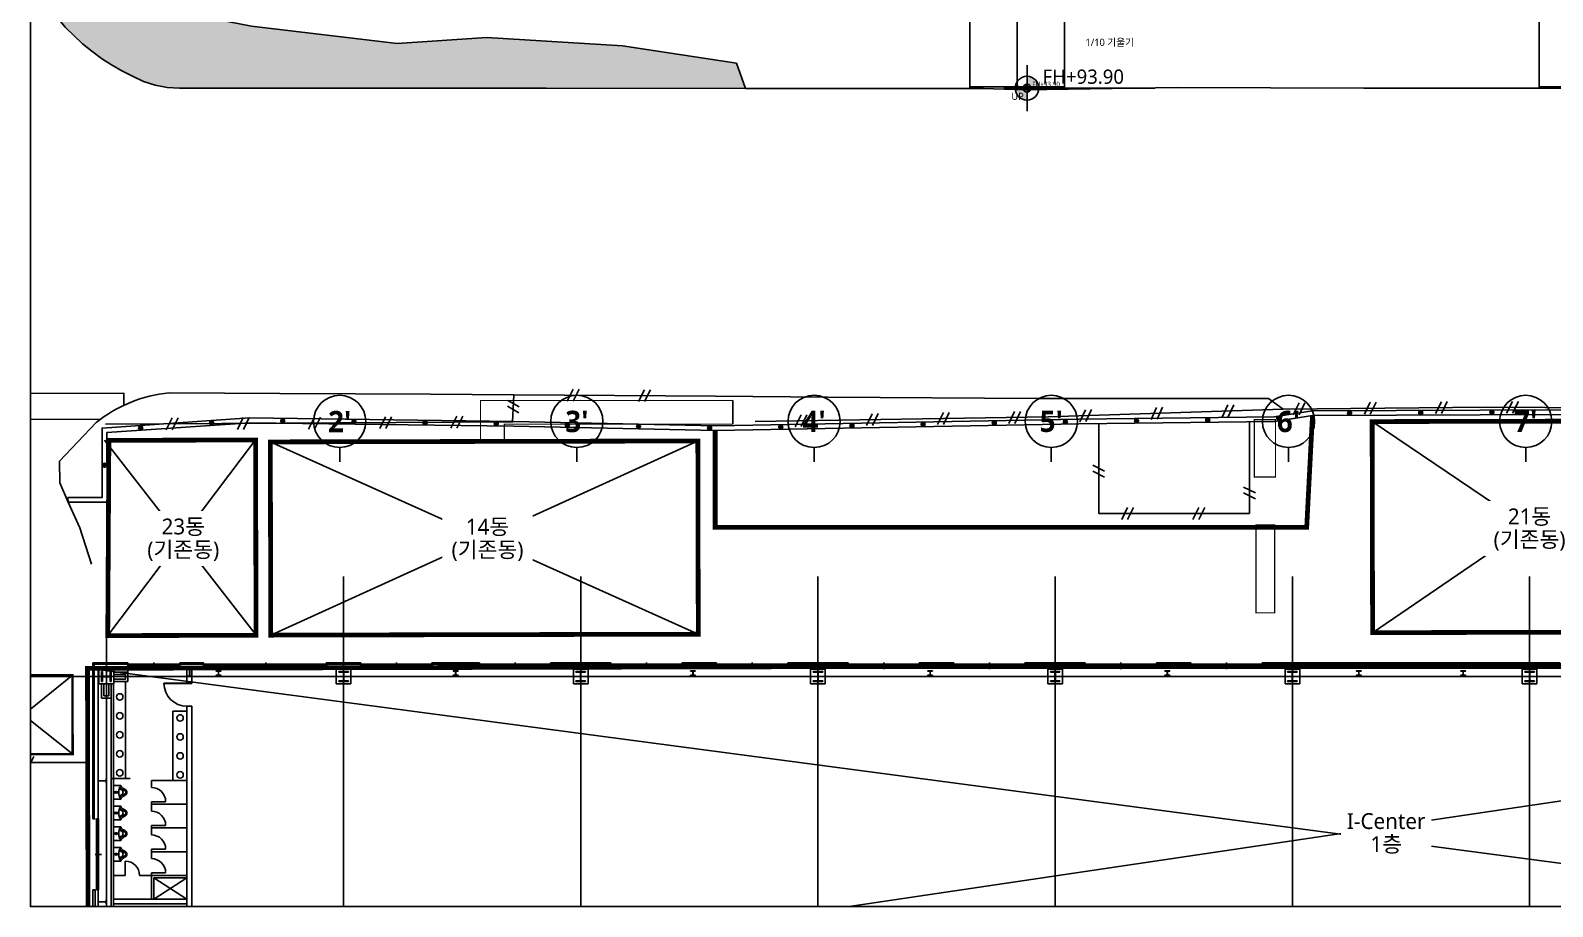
# Model space of a CAD drawing. Header units: millimetres. Extents: x 9 to 147, y 4 to 115.
# Drawn here: x 9.3 to 73.5, y 4.2 to 41.1 of the extents above; entities that cross this region are included whole.
import ezdxf
from ezdxf.enums import TextEntityAlignment as Align
from ezdxf.xclip import XClip

# ---------------------------------------------------------------- set-up
doc = ezdxf.new("R2010")
doc.units = ezdxf.units.MM
doc.header["$LTSCALE"] = 200
doc.linetypes.add('XR-PLAN$0$AUDIT_I_190801151318-2', pattern=[0])
doc.linetypes.add('XR-PLAN$0$CENTER', pattern=[50.8, 31.75, -6.35, 6.35, -6.35])
doc.layers.get('DEFPOINTS').update_dxf_attribs({"color": 137})
for name, color, linetype, plot in [('@도면수정사항', 7, 'Continuous', False), ('SYM-LEVEL', 252, 'Continuous', False), ('XR-PLAN$0$Defpoint', 125, 'XR-PLAN$0$AUDIT_I_190801151318-2', False), ('XR-PLAN$0$TXT-1', 137, 'Continuous', False)]:
    doc.layers.add(name, color=color, linetype=linetype, plot=plot)
for name, color, linetype in [('TEXT', 252, 'Continuous'), ('XR-PLAN$0$6land', 252, 'XR-PLAN$0$AUDIT_I_190801151318-2'), ('XR-PLAN$0$HAT', 252, 'Continuous'), ('XR-PLAN$0$단면선', 252, 'Continuous'), ('XR-PLAN$0$보조선', 252, 'Continuous'), ('XR-PLAN$0$입면선', 252, 'Continuous'), ('XR-PLAN$0$중심선', 252, 'XR-PLAN$0$CENTER'), ('XR-PLAN$0$치수', 252, 'Continuous'), ('XR-현황측량도$0$경계석(33)', 252, 'Continuous'), ('XR-현황측량도$0$옹벽(4)', 252, 'Continuous'), ('XR-현황측량도$0$조경석해치(8)', 252, 'Continuous'), ('XR-현황측량도$0$조립식건물(40)', 252, 'Continuous'), ('XR-현황측량도$0$현황선', 252, 'Continuous'), ('XR-현황측량도$0$휀스(70)', 252, 'Continuous')]:
    doc.layers.add(name, color=color, linetype=linetype)
doc.styles.add('XR-PLAN$0$스타일1', font='MALGUN_0.TTF')
doc.styles.add('XR-PLAN$0$스타일2', font='malgunbd_0.ttf')
doc.styles.add('스타일1', font='MALGUN_0.TTF')

# ---------------------------------------------------------------- blocks, each defined once
blk = doc.blocks.new('LEVEL1')
at = {"layer": 'SYM-LEVEL'}
h = blk.add_hatch(color=256, dxfattribs=at)
edge = h.paths.add_edge_path()
edge.add_ellipse((4.87, 0), major_axis=(1.77, 1.77), ratio=1, start_angle=405, end_angle=495)
edge.add_line((2.37, 0), (4.87, 0))
edge.add_line((4.87, 0), (4.87, 2.5))
edge = h.paths.add_edge_path()
edge.add_ellipse((4.87, 0), major_axis=(1.77, 1.77), ratio=1, start_angle=225, end_angle=315)
edge.add_line((7.37, 0), (4.87, 0))
edge.add_line((4.87, 0), (4.87, -2.5))
for p, q in [((4.87, 4.87), (4.87, -4.87)), ((0, 0), (9.74, 0)), ((9.07, 0), (31.8, 0))]:
    blk.add_line(p, q, dxfattribs=at)
blk.add_ellipse((4.87, 0), major_axis=(1.77, 1.77), ratio=1, start_param=5.497787, end_param=11.780972, dxfattribs=at)
at = {"layer": 'SYM-LEVEL', "style": '스타일1'}
for tag, p in [('1층-바닥마감', (8.16, 1.11)), ('EL-+100', (8.16, -3.93))]:
    blk.add_attdef(tag, p, '', height=3, dxfattribs=at)
blk = doc.blocks.new('XR-PLAN$0$화장실')
at = {"layer": 'XR-PLAN$0$입면선', "ltscale": 200}
for p, q in [((-1500, 0), (0, 0)), ((-1500, 0), (-1500, -292)), ((0, 0), (0, -1000)), ((-1500, -892), (-1500, -1000)), ((-900, -892), (-1500, -892)), ((-1500, -1000), (0, -1000))]:
    blk.add_line(p, q, dxfattribs=at)
blk.add_arc((-1500, -892), 600, 0, 90, dxfattribs=at)
blk = doc.blocks.new('XR-PLAN$0$남소변기')
at = {"layer": 'XR-PLAN$0$입면선', "ltscale": 200}
for p, q in [((0, 285), (0, 142)), ((150, 285), (0, 285)), ((0, 142), (0, 0)), ((15, 30), (0, 30)), ((0, 15), (78, 15)), ((0, 0), (0, -142)), ((15, -30), (15, 30)), ((147, 15), (210, 15)), ((315, 285), (150, 285)), ((210, 30), (218, 30)), ((210, -30), (210, 30)), ((218, 30), (218, -30)), ((270, 225), (292, 225)), ((292, 225), (315, 225)), ((315, 255), (315, 285)), ((315, 225), (315, 255)), ((0, -15), (78, -15)), ((0, -30), (15, -30)), ((0, -142), (0, -285)), ((0, -285), (150, -285)), ((147, -15), (210, -15)), ((150, -285), (315, -285)), ((218, -30), (210, -30)), ((292, -225), (270, -225)), ((315, -225), (292, -225)), ((315, -255), (315, -225)), ((315, -285), (315, -255))]:
    blk.add_line(p, q, dxfattribs=at)
blk.add_circle((112, 0), 37.5, dxfattribs=at)
for centre, radius, start, end in [((2091, -128), 1870, 173.53631, 176.07483), ((2091, 128), 1870, 183.92517, 186.46369), ((741, 58), 509, 162.68677, 177.29727), ((278, 0), 128, 251.9686, 108.0314), ((281, 199), 27.7, 112.5, 157.5), ((595, 481), 435, 218.5584, 225), ((372, 258), 120, 225, 237.28538), ((1449, 1934), 2111, 237.28538, 239.03624), ((745, 435), 456, 199.26161, 204.34121), ((1050, 695), 847, 211.86106, 215.51908), ((632, 503), 405, 227.81561, 238.4446), ((500, 353), 268, 239.03624, 243.95283), ((603, 563), 502, 243.95283, 248.62608), ((739, 721), 648, 240.46772, 246.40218), ((301, -207), 326, 62.82337, 68.62608), ((323, -165), 278, 59.03624, 62.82337), ((193, -381), 530, 56.29478, 59.03624), ((161, -375), 595, 51.3557, 57.56894), ((439, -12), 86.9, 45, 56.29478), ((365, -87), 192, 37.41309, 45), ((496, 13), 27.7, 14.03624, 37.41309), ((436, -2), 88.7, 1.04163, 14.03624), ((436, 2), 88.7, 345.96376, 358.95837), ((364, -41), 214, 21.62004, 37.86972), ((374, -20), 197, 5.75321, 16.86666), ((741, -58), 509, 182.70273, 197.31323), ((595, -481), 435, 135, 141.4416), ((281, -199), 27.7, 202.5, 247.5), ((372, -258), 120, 122.71462, 135), ((1449, -1934), 2111, 120.96376, 122.71462), ((745, -435), 456, 155.65879, 160.73839), ((1050, -695), 847, 144.48092, 148.13894), ((632, -503), 405, 121.5554, 132.18439), ((500, -353), 268, 116.04717, 120.96376), ((603, -563), 502, 111.37392, 116.04717), ((301, 207), 326, 291.37392, 297.17663), ((739, -721), 648, 113.59782, 119.53228), ((323, 165), 278, 297.17663, 300.96376), ((193, 381), 530, 300.96376, 303.70522), ((161, 375), 595, 302.43106, 308.6443), ((439, 12), 86.9, 303.70522, 315), ((365, 87), 192, 315, 322.58691), ((496, -13), 27.7, 322.58691, 345.96376), ((364, 41), 214, 322.13028, 338.37996), ((374, 20), 197, 343.13334, 354.24679)]:
    blk.add_arc(centre, radius, start, end, dxfattribs=at)
blk = doc.blocks.new('XR-PLAN$0$I-Center 1층 평면도')
at = {"layer": 'XR-PLAN$0$단면선', "ltscale": 100}
for p, q in [((-100204, -214), (-100204, 214)), ((-100204, 214), (-100169, 214)), ((-100169, 32), (-100169, 214)), ((-100147, 10), (-99854, 10)), ((-99832, 32), (-99832, 214)), ((-99832, 214), (-99797, 214)), ((-99797, -214), (-99797, 214)), ((-96575, 350), (-96575, 339)), ((-96575, 350), (-96400, 350)), ((-96575, 339), (-96505, 339)), ((-96575, 11), (-96575, 0)), ((-96575, 11), (-96505, 11)), ((-96491, 325), (-96491, 25)), ((-96484, 325), (-96484, 25)), ((-96470, 339), (-96400, 339)), ((-96470, 11), (-96400, 11)), ((-96400, 350), (-96400, 339)), ((-96400, 11), (-96400, 0)), ((-90202, 207), (-90202, 179)), ((-90202, 207), (-89798, 207)), ((-90202, 179), (-90031, 179)), ((-90009, 157), (-90009, -157)), ((-89991, 157), (-89991, -157)), ((-89969, 179), (-89798, 179)), ((-89798, 207), (-89798, 179)), ((-80202, 207), (-80202, 179)), ((-80202, 207), (-79797, 207)), ((-80202, 179), (-80031, 179)), ((-80009, 157), (-80009, -157)), ((-79991, 157), (-79991, -157)), ((-79969, 179), (-79797, 179)), ((-79797, 207), (-79797, 179)), ((-70202, 207), (-70202, 179)), ((-70202, 207), (-69797, 207)), ((-70202, 179), (-70031, 179)), ((-70009, 157), (-70009, -157)), ((-69991, 157), (-69991, -157)), ((-69969, 179), (-69797, 179)), ((-69797, 207), (-69797, 179)), ((-60202, 207), (-60202, 179)), ((-60202, 207), (-59797, 207)), ((-60202, 179), (-60031, 179)), ((-60009, 157), (-60009, -157)), ((-59991, 157), (-59991, -157)), ((-59969, 179), (-59797, 179)), ((-59797, 207), (-59797, 179)), ((-50202, 207), (-50202, 179)), ((-50202, 207), (-49797, 207)), ((-50202, 179), (-50031, 179)), ((-50009, 157), (-50009, -157)), ((-49991, 157), (-49991, -157)), ((-49969, 179), (-49797, 179)), ((-49797, 207), (-49797, 179)), ((-40202, 207), (-40202, 179)), ((-40202, 207), (-39797, 207)), ((-40202, 179), (-40031, 179)), ((-40009, 157), (-40009, -157)), ((-39991, 157), (-39991, -157)), ((-39969, 179), (-39797, 179)), ((-39797, 207), (-39797, 179)), ((-100204, -214), (-100169, -214)), ((-100169, -214), (-100169, -32)), ((-100147, -10), (-99854, -10)), ((-99832, -214), (-99832, -32)), ((-99832, -214), (-99797, -214)), ((-96575, 0), (-96400, 0)), ((-90202, -179), (-90202, -207)), ((-90202, -179), (-90031, -179)), ((-90202, -207), (-89798, -207)), ((-89969, -179), (-89798, -179)), ((-89798, -179), (-89798, -207)), ((-80202, -179), (-80202, -207)), ((-80202, -179), (-80031, -179)), ((-80202, -207), (-79797, -207)), ((-79969, -179), (-79797, -179)), ((-79797, -179), (-79797, -207)), ((-70202, -179), (-70202, -207)), ((-70202, -179), (-70031, -179)), ((-70202, -207), (-69797, -207)), ((-69969, -179), (-69797, -179)), ((-69797, -179), (-69797, -207)), ((-60202, -179), (-60202, -207)), ((-60202, -179), (-60031, -179)), ((-60202, -207), (-59797, -207)), ((-59969, -179), (-59797, -179)), ((-59797, -179), (-59797, -207)), ((-50202, -179), (-50202, -207)), ((-50202, -179), (-50031, -179)), ((-50202, -207), (-49797, -207)), ((-49969, -179), (-49797, -179)), ((-49797, -179), (-49797, -207)), ((-40202, -179), (-40202, -207)), ((-40202, -179), (-40031, -179)), ((-40202, -207), (-39797, -207)), ((-39969, -179), (-39797, -179)), ((-39797, -179), (-39797, -207)), ((-100350, -4312), (-100339, -4312)), ((-100350, -4487), (-100350, -4312)), ((-100350, -4487), (-100339, -4487)), ((-100339, -4382), (-100339, -4312)), ((-100339, -4487), (-100339, -4417)), ((-100325, -4396), (-100025, -4396)), ((-100325, -4403), (-100025, -4403)), ((-100011, -4382), (-100011, -4312)), ((-100011, -4312), (-100000, -4312)), ((-100011, -4487), (-100011, -4417)), ((-100011, -4487), (-100000, -4487)), ((-100000, -4487), (-100000, -4312)), ((-100350, -9412), (-100339, -9412)), ((-100350, -9587), (-100350, -9412)), ((-100350, -9587), (-100339, -9587)), ((-100339, -9482), (-100339, -9412)), ((-100339, -9587), (-100339, -9517)), ((-100325, -9496), (-100025, -9496)), ((-100325, -9503), (-100025, -9503)), ((-100011, -9482), (-100011, -9412)), ((-100011, -9412), (-100000, -9412)), ((-100011, -9587), (-100011, -9517)), ((-100011, -9587), (-100000, -9587)), ((-100000, -9587), (-100000, -9412))]:
    blk.add_line(p, q, dxfattribs=at)
for points in [[(-95289, 226), (-95372, 226), (-95372, 238), (-95172, 238), (-95172, 226), (-95255, 226, 0.414214), (-95268, 213), (-95268, 63, 0.414214), (-95255, 50), (-95172, 50), (-95172, 38), (-95372, 38), (-95372, 50), (-95289, 50, 0.414214), (-95276, 63), (-95276, 213, 0.414214)], [(-85289, 226), (-85372, 226), (-85372, 238), (-85172, 238), (-85172, 226), (-85255, 226, 0.414214), (-85268, 213), (-85268, 63, 0.414214), (-85255, 50), (-85172, 50), (-85172, 38), (-85372, 38), (-85372, 50), (-85289, 50, 0.414214), (-85276, 63), (-85276, 213, 0.414214)], [(-75289, 226), (-75372, 226), (-75372, 238), (-75172, 238), (-75172, 226), (-75255, 226, 0.414214), (-75268, 213), (-75268, 63, 0.414214), (-75255, 50), (-75172, 50), (-75172, 38), (-75372, 38), (-75372, 50), (-75289, 50, 0.414214), (-75276, 63), (-75276, 213, 0.414214)], [(-65289, 226), (-65372, 226), (-65372, 238), (-65172, 238), (-65172, 226), (-65255, 226, 0.414214), (-65268, 213), (-65268, 63, 0.414214), (-65255, 50), (-65172, 50), (-65172, 38), (-65372, 38), (-65372, 50), (-65289, 50, 0.414214), (-65276, 63), (-65276, 213, 0.414214)], [(-55289, 226), (-55372, 226), (-55372, 238), (-55172, 238), (-55172, 226), (-55255, 226, 0.414214), (-55268, 213), (-55268, 63, 0.414214), (-55255, 50), (-55172, 50), (-55172, 38), (-55372, 38), (-55372, 50), (-55289, 50, 0.414214), (-55276, 63), (-55276, 213, 0.414214)], [(-47217, 226), (-47300, 226), (-47300, 238), (-47100, 238), (-47100, 226), (-47183, 226, 0.414214), (-47196, 213), (-47196, 63, 0.414214), (-47183, 50), (-47100, 50), (-47100, 38), (-47300, 38), (-47300, 50), (-47217, 50, 0.414214), (-47204, 63), (-47204, 213, 0.414214)], [(-42817, 226), (-42900, 226), (-42900, 238), (-42700, 238), (-42700, 226), (-42783, 226, 0.414214), (-42796, 213), (-42796, 63, 0.414214), (-42783, 50), (-42700, 50), (-42700, 38), (-42900, 38), (-42900, 50), (-42817, 50, 0.414214), (-42804, 63), (-42804, 213, 0.414214)]]:
    blk.add_lwpolyline(points, format="xyb", close=True, dxfattribs=at)
for centre, radius, start, end in [((-100147, 32), 22, 180, 270), ((-99854, 32), 22, 270, 0), ((-96505, 325), 14, 0, 90), ((-96505, 25), 14, 270, 0), ((-96470, 325), 14, 90, 180), ((-96470, 25), 14, 180, 270), ((-90031, 157), 22, 0, 90), ((-89969, 157), 22, 90, 180), ((-80031, 157), 22, 0, 90), ((-79969, 157), 22, 90, 180), ((-70031, 157), 22, 0, 90), ((-69969, 157), 22, 90, 180), ((-60031, 157), 22, 0, 90), ((-59969, 157), 22, 90, 180), ((-50031, 157), 22, 0, 90), ((-49969, 157), 22, 90, 180), ((-40031, 157), 22, 0, 90), ((-39969, 157), 22, 90, 180), ((-100147, -32), 22, 90, 180), ((-99854, -32), 22, 0, 90), ((-90031, -157), 22, 270, 0), ((-89969, -157), 22, 180, 270), ((-80031, -157), 22, 270, 0), ((-79969, -157), 22, 180, 270), ((-70031, -157), 22, 270, 0), ((-69969, -157), 22, 180, 270), ((-60031, -157), 22, 270, 0), ((-59969, -157), 22, 180, 270), ((-50031, -157), 22, 270, 0), ((-49969, -157), 22, 180, 270), ((-40031, -157), 22, 270, 0), ((-39969, -157), 22, 180, 270), ((-100325, -4382), 14, 180, 270), ((-100325, -4417), 14, 90, 180), ((-100025, -4382), 14, 270, 0), ((-100025, -4417), 14, 0, 90), ((-100325, -9482), 14, 180, 270), ((-100325, -9517), 14, 90, 180), ((-100025, -9482), 14, 270, 0), ((-100025, -9517), 14, 0, 90)]:
    blk.add_arc(centre, radius, start, end, dxfattribs=at)
at = {"layer": 'XR-PLAN$0$보조선', "ltscale": 200}
for p, q in [((-98000, -8487), (-96600, -9387)), ((-98000, -9387), (-96600, -8487))]:
    blk.add_line(p, q, dxfattribs=at)
at = {"layer": 'XR-PLAN$0$입면선', "ltscale": 200}
for p, q in [((-100570, 570), (-100570, -6000)), ((-100310, -310), (-100310, 310)), ((-100310, 310), (-99690, 310)), ((-99690, 310), (-100310, 310)), ((-99690, -310), (-99690, 310)), ((-99090, 186), (-99690, 186)), ((-99190, 86), (-99690, 86)), ((-99190, -114), (-99190, 86)), ((-99090, 186), (-99090, 570)), ((-99090, 520), (-99090, 440)), ((-96900, 520), (-99090, 520)), ((-96900, 440), (-99090, 440)), ((-99090, -214), (-99090, 186)), ((-99060, 520), (-99060, 440)), ((-96930, 480), (-99060, 480)), ((-97945, 460), (-99060, 460)), ((-96930, 500), (-98045, 500)), ((-98045, 480), (-98045, 500)), ((-97945, 460), (-97945, 480)), ((-96930, 520), (-96930, 440)), ((-96900, 520), (-96900, 440)), ((-95900, 520), (-95900, 440)), ((-95900, 520), (-90728, 520)), ((-95900, 440), (-90728, 440)), ((-95870, 520), (-95870, 440)), ((-95870, 500), (-93228, 500)), ((-95870, 480), (-90758, 480)), ((-93328, 460), (-93328, 480)), ((-93328, 460), (-90758, 460)), ((-93228, 480), (-93228, 500)), ((-90758, 520), (-90758, 440)), ((-90728, 520), (-90728, 440)), ((-90310, 310), (-89690, 310)), ((-90310, 310), (-90310, -310)), ((-89690, 310), (-89690, -310)), ((-89272, 520), (-89272, 440)), ((-89272, 520), (-86272, 520)), ((-89272, 440), (-86272, 440)), ((-89242, 520), (-89242, 440)), ((-89242, 500), (-87722, 500)), ((-89242, 480), (-86302, 480)), ((-87822, 460), (-87822, 480)), ((-87822, 460), (-86302, 460)), ((-87722, 480), (-87722, 500)), ((-86302, 520), (-86302, 440)), ((-86272, 520), (-86272, 440)), ((-84272, 520), (-84272, 440)), ((-81272, 520), (-84272, 520)), ((-81272, 440), (-84272, 440)), ((-84242, 520), (-84242, 440)), ((-81302, 480), (-84242, 480)), ((-82722, 460), (-84242, 460)), ((-81302, 500), (-82822, 500)), ((-82822, 480), (-82822, 500)), ((-82722, 460), (-82722, 480)), ((-81302, 520), (-81302, 440)), ((-81272, 520), (-81272, 440)), ((-80310, 310), (-79690, 310)), ((-80310, 310), (-80310, -310)), ((-79690, 310), (-79690, -310)), ((-78728, 520), (-78728, 440)), ((-78728, 520), (-75728, 520)), ((-78728, 440), (-75728, 440)), ((-78698, 520), (-78698, 440)), ((-78698, 500), (-77178, 500)), ((-78698, 480), (-75758, 480)), ((-77278, 460), (-77278, 480)), ((-77278, 460), (-75758, 460)), ((-77178, 480), (-77178, 500)), ((-75758, 520), (-75758, 440)), ((-75728, 520), (-75728, 440)), ((-74272, 520), (-74272, 440)), ((-71272, 520), (-74272, 520)), ((-71272, 440), (-74272, 440)), ((-74242, 520), (-74242, 440)), ((-71302, 480), (-74242, 480)), ((-72722, 460), (-74242, 460)), ((-71302, 500), (-72822, 500)), ((-72822, 480), (-72822, 500)), ((-72722, 460), (-72722, 480)), ((-71302, 520), (-71302, 440)), ((-71272, 520), (-71272, 440)), ((-70310, 310), (-69690, 310)), ((-70310, 310), (-70310, -310)), ((-69690, 310), (-69690, -310)), ((-68728, 520), (-68728, 440)), ((-68728, 520), (-65728, 520)), ((-68728, 440), (-65728, 440)), ((-68698, 520), (-68698, 440)), ((-68698, 500), (-67178, 500)), ((-68698, 480), (-65758, 480)), ((-67278, 460), (-67278, 480)), ((-67278, 460), (-65758, 460)), ((-67178, 480), (-67178, 500)), ((-65758, 520), (-65758, 440)), ((-65728, 520), (-65728, 440)), ((-64275, 520), (-64275, 440)), ((-61275, 520), (-64275, 520)), ((-61275, 440), (-64275, 440)), ((-64245, 520), (-64245, 440)), ((-61305, 480), (-64245, 480)), ((-62725, 460), (-64245, 460)), ((-61305, 500), (-62825, 500)), ((-62825, 480), (-62825, 500)), ((-62725, 460), (-62725, 480)), ((-61305, 520), (-61305, 440)), ((-61275, 520), (-61275, 440)), ((-59690, 319), (-60310, 319)), ((-60310, 310), (-59690, 310)), ((-60310, 310), (-60310, -310)), ((-59690, 310), (-59690, -310)), ((-58731, 520), (-58731, 440)), ((-55731, 520), (-58731, 520)), ((-55731, 440), (-58731, 440)), ((-58701, 520), (-58701, 440)), ((-55761, 480), (-58701, 480)), ((-57181, 460), (-58701, 460)), ((-55761, 500), (-57281, 500)), ((-57281, 480), (-57281, 500)), ((-57181, 460), (-57181, 480)), ((-55761, 520), (-55761, 440)), ((-55731, 520), (-55731, 440)), ((-54275, 520), (-54275, 440)), ((-54275, 520), (-51275, 520)), ((-54275, 440), (-51275, 440)), ((-54245, 520), (-54245, 440)), ((-54245, 500), (-52725, 500)), ((-54245, 480), (-51305, 480)), ((-52825, 460), (-52825, 480)), ((-52825, 460), (-51305, 460)), ((-52725, 480), (-52725, 500)), ((-51305, 520), (-51305, 440)), ((-51275, 520), (-51275, 440)), ((-50310, 310), (-49690, 310)), ((-50310, 310), (-50310, -310)), ((-49690, 310), (-50310, 310)), ((-49690, 310), (-49690, -310)), ((-40310, 310), (-39690, 310)), ((-40310, 310), (-40310, -310)), ((-39690, 310), (-39690, -310)), ((-100310, -310), (-99690, -310)), ((-100200, -910), (-100200, -310)), ((-100100, -810), (-100100, -310)), ((-99900, -310), (-99900, -810)), ((-99800, -310), (-99800, -14690)), ((-99700, -310), (-99700, -14690)), ((-99690, -114), (-99190, -114)), ((-99690, -214), (-99090, -214)), ((-99190, -214), (-99190, -4300)), ((-96491, -281), (-97575, -281)), ((-96400, -301), (-97575, -301)), ((-96491, -281), (-96400, -281)), ((-90310, -310), (-89690, -310)), ((-80310, -310), (-79690, -310)), ((-70310, -310), (-69690, -310)), ((-60310, -310), (-59690, -310)), ((-50310, -310), (-49690, -310)), ((-40310, -310), (-39690, -310)), ((-99800, -910), (-100200, -910)), ((-99900, -810), (-100100, -810)), ((-96600, -1256), (-96600, -8564)), ((-96600, -1256), (-96400, -1256)), ((-96400, -1256), (-96400, -15310)), ((-97200, -1456), (-97200, -4387)), ((-96600, -1456), (-97200, -1456)), ((-99800, -4300), (-98999, -4300)), ((-100470, -6000), (-100570, -6000)), ((-100410, -6000), (-100330, -6000)), ((-100410, -6000), (-100410, -9000)), ((-100410, -6030), (-100330, -6030)), ((-100390, -6030), (-100390, -7550)), ((-100370, -6030), (-100370, -8970)), ((-100330, -6000), (-100330, -9000)), ((-100370, -7550), (-100390, -7550)), ((-100350, -7450), (-100370, -7450)), ((-100350, -7450), (-100350, -8970)), ((-99700, -7787), (-99700, -8387)), ((-99200, -7787), (-99200, -8387)), ((-96600, -8200), (-96600, -15110)), ((-100410, -8970), (-100330, -8970)), ((-99200, -8387), (-99700, -8387)), ((-98100, -8387), (-98600, -8387)), ((-98100, -8387), (-96600, -8387)), ((-98100, -8387), (-98100, -9387)), ((-98000, -8487), (-96600, -8487)), ((-98000, -8487), (-98000, -9387)), ((-100570, -9000), (-100570, -11000)), ((-100470, -9000), (-100570, -9000)), ((-100470, -9000), (-100470, -11000)), ((-100410, -9000), (-100330, -9000)), ((-99700, -9387), (-96600, -9387)), ((-99700, -9587), (-96600, -9587))]:
    blk.add_line(p, q, dxfattribs=at)
at = {"layer": 'XR-PLAN$0$입면선'}
for p, q in [((-100350, 350), (350, 350)), ((-100350, 350), (-100350, -60470)), ((-96600, -301), (-96600, 350)), ((-96400, -301), (-96400, 339))]:
    blk.add_line(p, q, dxfattribs=at)
at = {"layer": 'XR-PLAN$0$입면선', "ltscale": 200}
for points in [[(-99090, 520), (-99090, 570), (-100570, 570)], [(-99140, 520), (-100520, 520), (-100520, -6000)]]:
    blk.add_lwpolyline(points, dxfattribs=at)
for points in [[(-99165, 495), (-99165, 520), (-99090, 520), (-99090, 370), (-99165, 370), (-99165, 395), (-99162, 395), (-99162, 373), (-99093, 373), (-99093, 517), (-99162, 517), (-99162, 495)], [(-95900, 520), (-96900, 520), (-96900, 570), (-95900, 570)], [(-96825, 495), (-96825, 520), (-96900, 520), (-96900, 370), (-96825, 370), (-96825, 395), (-96828, 395), (-96828, 373), (-96897, 373), (-96897, 517), (-96828, 517), (-96828, 495)], [(-95975, 495), (-95975, 520), (-95900, 520), (-95900, 370), (-95975, 370), (-95975, 395), (-95972, 395), (-95972, 373), (-95903, 373), (-95903, 517), (-95972, 517), (-95972, 495)], [(-89272, 570), (-89272, 520), (-90728, 520), (-90728, 570)], [(-90653, 495), (-90653, 520), (-90728, 520), (-90728, 370), (-90653, 370), (-90653, 395), (-90656, 395), (-90656, 373), (-90725, 373), (-90725, 517), (-90656, 517), (-90656, 495)], [(-89347, 495), (-89347, 520), (-89272, 520), (-89272, 370), (-89347, 370), (-89347, 395), (-89344, 395), (-89344, 373), (-89275, 373), (-89275, 517), (-89344, 517), (-89344, 495)], [(-84272, 570), (-84272, 520), (-86272, 520), (-86272, 570)], [(-86197, 495), (-86197, 520), (-86272, 520), (-86272, 370), (-86197, 370), (-86197, 395), (-86200, 395), (-86200, 373), (-86269, 373), (-86269, 517), (-86200, 517), (-86200, 495)], [(-84347, 495), (-84347, 520), (-84272, 520), (-84272, 370), (-84347, 370), (-84347, 395), (-84344, 395), (-84344, 373), (-84275, 373), (-84275, 517), (-84344, 517), (-84344, 495)], [(-81272, 570), (-81272, 520), (-78728, 520), (-78728, 570)], [(-81197, 495), (-81197, 520), (-81272, 520), (-81272, 370), (-81197, 370), (-81197, 395), (-81200, 395), (-81200, 373), (-81269, 373), (-81269, 517), (-81200, 517), (-81200, 495)], [(-78803, 495), (-78803, 520), (-78728, 520), (-78728, 370), (-78803, 370), (-78803, 395), (-78800, 395), (-78800, 373), (-78731, 373), (-78731, 517), (-78800, 517), (-78800, 495)], [(-74272, 570), (-74272, 520), (-75728, 520), (-75728, 570)], [(-75651, 495), (-75651, 520), (-75726, 520), (-75726, 370), (-75651, 370), (-75651, 395), (-75654, 395), (-75654, 373), (-75723, 373), (-75723, 517), (-75654, 517), (-75654, 495)], [(-74349, 495), (-74349, 520), (-74274, 520), (-74274, 370), (-74349, 370), (-74349, 395), (-74346, 395), (-74346, 373), (-74277, 373), (-74277, 517), (-74346, 517), (-74346, 495)], [(-71272, 570), (-71272, 520), (-68728, 520), (-68728, 570)], [(-71197, 495), (-71197, 520), (-71272, 520), (-71272, 370), (-71197, 370), (-71197, 395), (-71200, 395), (-71200, 373), (-71269, 373), (-71269, 517), (-71200, 517), (-71200, 495)], [(-68803, 495), (-68803, 520), (-68728, 520), (-68728, 370), (-68803, 370), (-68803, 395), (-68800, 395), (-68800, 373), (-68731, 373), (-68731, 517), (-68800, 517), (-68800, 495)], [(-64275, 570), (-64275, 520), (-65728, 520), (-65728, 570)], [(-65653, 495), (-65653, 520), (-65728, 520), (-65728, 370), (-65653, 370), (-65653, 395), (-65656, 395), (-65656, 373), (-65725, 373), (-65725, 517), (-65656, 517), (-65656, 495)], [(-64350, 495), (-64350, 520), (-64275, 520), (-64275, 370), (-64350, 370), (-64350, 395), (-64347, 395), (-64347, 373), (-64278, 373), (-64278, 517), (-64347, 517), (-64347, 495)], [(-58731, 570), (-58731, 520), (-61275, 520), (-61275, 570)], [(-61200, 495), (-61200, 520), (-61275, 520), (-61275, 370), (-61200, 370), (-61200, 395), (-61203, 395), (-61203, 373), (-61272, 373), (-61272, 517), (-61203, 517), (-61203, 495)], [(-58806, 495), (-58806, 520), (-58731, 520), (-58731, 370), (-58806, 370), (-58806, 395), (-58803, 395), (-58803, 373), (-58734, 373), (-58734, 517), (-58803, 517), (-58803, 495)], [(-55731, 570), (-55731, 520), (-54275, 520), (-54275, 570)], [(-55656, 495), (-55656, 520), (-55731, 520), (-55731, 370), (-55656, 370), (-55656, 395), (-55659, 395), (-55659, 373), (-55728, 373), (-55728, 517), (-55659, 517), (-55659, 495)], [(-54350, 495), (-54350, 520), (-54275, 520), (-54275, 370), (-54350, 370), (-54350, 395), (-54347, 395), (-54347, 373), (-54278, 373), (-54278, 517), (-54347, 517), (-54347, 495)], [(-51275, 570), (-51275, 520), (-38725, 520), (-38725, 570)], [(-51200, 495), (-51200, 520), (-51275, 520), (-51275, 370), (-51200, 370), (-51200, 395), (-51203, 395), (-51203, 373), (-51272, 373), (-51272, 517), (-51203, 517), (-51203, 495)]]:
    blk.add_lwpolyline(points, close=True, dxfattribs=at)
for centre in [(-99437, -862), (-99437, -1662), (-96892, -1750), (-99437, -2462), (-96892, -2550), (-99437, -3262), (-96892, -3350), (-99437, -4062), (-96892, -4150)]:
    blk.add_circle(centre, 137, dxfattribs=at)
for centre, radius, start, end in [((-96600, -281), 975, 180, 270), ((-99200, -8387), 600, 0, 90)]:
    blk.add_arc(centre, radius, start, end, dxfattribs=at)
at = {"layer": 'XR-PLAN$0$중심선', "ltscale": 200}
for p, q in [((-100000, 4213), (-100000, -71576)), ((-90000, 4213), (-90000, -71576)), ((-90000, 4213), (-90000, -71576)), ((-80000, 4213), (-80000, -71576)), ((-70000, 4213), (-70000, -71576)), ((-60000, 4213), (-60000, -71576)), ((-50000, 4213), (-50000, -71576)), ((-40000, 4213), (-40000, -71576)), ((-109508, 0), (9087, 0)), ((-97995, 311), (-97995, 586)), ((-93278, 311), (-93278, 586)), ((-87772, 311), (-87772, 586)), ((-82772, 311), (-82772, 586)), ((-77228, 311), (-77228, 586)), ((-72772, 311), (-72772, 586)), ((-67228, 311), (-67228, 586)), ((-62775, 311), (-62775, 586)), ((-57231, 311), (-57231, 586)), ((-52775, 311), (-52775, 586)), ((-100201, -7500), (-100476, -7500))]:
    blk.add_line(p, q, dxfattribs=at)
at = {"layer": 'XR-PLAN$0$입면선', "color": 252, "ltscale": 200}
for p in [(-96600, -4387), (-96600, -5387), (-96600, -6387), (-96600, -7387)]:
    blk.add_blockref('XR-PLAN$0$화장실', p, dxfattribs=at)
at = {"layer": 'XR-PLAN$0$치수', "ltscale": 200}
for p in [(-99700, -4885), (-99700, -5755), (-99700, -6625), (-99700, -7495)]:
    blk.add_blockref('XR-PLAN$0$남소변기', p, dxfattribs=at)
blk = doc.blocks.new('XR-현황측량도$0$P')
at = {"layer": 'XR-현황측량도$0$휀스(70)'}
for points in [[(-0.25, -0.25), (0, 0.25)], [(0, -0.25), (0.25, 0.25)]]:
    blk.add_lwpolyline(points, dxfattribs=at)
blk = doc.blocks.new('XR-현황측량도$0$I1')
at = {"layer": 'XR-현황측량도$0$옹벽(4)'}
blk.add_hatch(color=256, dxfattribs=at).paths.add_polyline_path([(-0.084, 0, 1), (0.085, 0, 1)])
blk.add_circle((0, 0), 0.0846, dxfattribs=at)
blk = doc.blocks.new('XR-현황측량도')
at = {"layer": 'XR-현황측량도$0$조경석해치(8)'}
h = blk.add_hatch(dxfattribs=at)
h.set_pattern_fill('GRAVEL', color=256, scale=2000)
h.set_pattern_definition([(228.012787504, (-215101560, -462994050.02), (-16000, -18000), [269.072, -26638.176094]), (184.969740728, (-215101740.01, -462994250.015), (24000, 2000), [461.736, -45711.8495225]), (132.510447078, (-215102200.01, -462994290.02), (20000, -22000), [325.576, -32232.065192]), (267.273689006, (-215102980.01, -462994790.02), (2000, 40000), [420.476, -41627.116083]), (292.833654178, (-215103000.01, -462995210.02), (-10000, 24000), [412.31, -40818.746256]), (357.273689006, (-215102840.01, -462995590.02), (-40000, 2000), [420.476, -41627.116083]), (37.694240467, (-215102420.01, -462995610.015), (-26000, -20000), [556.058, -55049.697098]), (72.255328375, (-215101980.01, -462995270.015), (14000, 44000), [524.976, -51972.642994]), (121.429565615, (-215101820.01, -462994770.02), (-16000, 26000), [421.9, -41768.1462195]), (175.23635831, (-215102040, -462994410.02), (22000, -2000), [481.664, -23601.5251576]), (222.397437798, (-215102520.01, -462994370.015), (-24000, -22000), [622.896, -61666.7500096]), (138.814074834, (-215101000, -462994810.02), (-14000, 12000), [212.602, -21047.6896255]), (171.46923439, (-215101160.01, -462994670.02), (26000, -4000), [404.474, -40043.022832]), (225, (-215101560, -462994610), (-2e-13, -2000), [282.842, -2545.585125]), (203.198590514, (-215101700, -462994370.02), (10000, 4000), [152.316, -15079.230212]), (291.80140949, (-215101840, -462994430), (-2000, 6000), [215.406, -10554.923614]), (30.96375653, (-215101760, -462994630), (6000, 4000), [349.858, -11312.04579]), (161.56505118, (-215101460, -462994450), (4000, -2000), [252.982, -6071.57332]), (16.389540334, (-215103000.01, -462994430.02), (20000, 6000), [354.4, -35085.690293]), (70.346175942, (-215102660.01, -462994330.02), (-8000.000000002, -22000.000000007), [297.322, -29434.815495]), (293.198590514, (-215101460, -462994050.02), (-4000, 10000), [304.63, -14926.916212]), (343.610459666, (-215101340.01, -462994330.02), (-20000, 6000), [354.4, -35085.690293]), (339.44395478, (-215103000, -462995670.02), (-10000, 4000), [341.76, -16746.247491]), (294.77514057, (-215102680.01, -462995790.02), (-10000, 22000), [286.356, -28349.2861266]), (66.801409486, (-215101440, -462996050.02), (4000, 10000), [304.63, -14926.916212]), (17.354024636, (-215101320.01, -462995770.02), (-26000, -8000), [335.262, -33190.8472285]), (69.44395478, (-215102420, -462996050.02), (-4000, -10000), [170.88, -16917.127491]), (101.30993247, (-215101560, -462996050), (-2000, 8000), [101.98, -10096.059027]), (165.96375653, (-215101580, -462995950), (6000, -2000), [412.31, -7833.901251]), (186.009005957, (-215101980.01, -462995850.02), (20000, 2000), [382.1, -37827.846349]), (303.69006753, (-215101760, -462994810), (-2000, 4000), [288.444, -6922.658551]), (353.157226587, (-215101600.01, -462995050.015), (34000, -4000), [503.588, -49855.125248]), (60.9453959, (-215101100, -462995110.02), (-8000, -14000), [205.912, -20385.348282]), (90, (-215101000, -462994930), (-2000, 2000), [120, -1880]), (120.256437164, (-215102020, -462995790.02), (8000, -14000), [277.848, -27507.039979]), (48.012787504, (-215102160, -462995550.02), (16000, 18000), [538.144, -26369.104094]), (2e-15, (-215101800, -462995150), (2000, 2000), [520, -1480]), (325.30484647, (-215101280.01, -462995150.02), (20000, -14000), [316.228, -31306.548602]), (254.0546041, (-215101020, -462995330.02), (-2000, -8000), [291.204, -14269.0157786]), (207.645975364, (-215101100.01, -462995610.015), (-38000, -20000), [474.13, -46938.9483645]), (175.42607874, (-215101520.01, -462995830.015), (-26000, 2000), [501.598, -49658.146816])])
h.paths.add_polyline_path([(90621, 77728), (89171, 78664), (87827, 80567), (87251, 82673), (86890, 86614), (87518, 89155), (86953, 90013), (85406, 88806), (85421, 84982), (85507, 82729, 0.065565), (86283, 79897, 0.069065), (87949, 77003, 0.113814), (91117, 74545, 0.13394), (93095, 74047), (94071, 74047), (99828, 74046), (108550, 74046), (116948, 74022), (116572, 75094), (111765, 75820), (106047, 76180), (102265, 75918), (96133, 76660)])
at = {"layer": 'XR-현황측량도$0$경계석(33)'}
for points in [[(86283, 79897, 0.069065), (87949, 77003, 0.113814), (91117, 74545, 0.13394), (93095, 74047), (94071, 74047), (99828, 74046), (108550, 74046), (116948, 74022), (126987, 74021), (128740, 73975), (135159, 74063), (143027, 74044), (151690, 74037)], [(89383, 53979), (88887, 55504), (88394, 56587), (88046, 57397), (88036, 58320), (89579, 59944, -0.144719), (92654, 61196), (97325, 61162), (103671, 61147), (107194, 61114), (115695, 61060), (120425, 61017), (129241, 60962), (139004, 60952), (139627, 60512)]]:
    blk.add_lwpolyline(points, format="xyb", dxfattribs=at)
at = {"layer": 'XR-현황측량도$0$옹벽(4)'}
for points in [[(88393, 56787), (89837, 56790), (89831, 59709), (96050, 60136), (107181, 59988), (115726, 59809), (131010, 60086), (139238, 60187), (140841, 60443), (162069, 60526), (186573, 60727), (193340, 57259)], [(88394, 56587), (90038, 56591), (90031, 59523), (96056, 59936), (107178, 59788), (115726, 59609), (131013, 59886), (139255, 59988), (140857, 60243), (162071, 60326), (186526, 60526), (193249, 57081)], [(88394, 56587), (88393, 56787)]]:
    blk.add_lwpolyline(points, dxfattribs=at)
at = {"layer": 'XR-현황측량도$0$옹벽(4)', "const_width": 200}
blk.add_lwpolyline([(115676, 59610), (115676, 55526), (140614, 55526), (140857, 60243)], dxfattribs=at)
at = {"layer": 'XR-현황측량도$0$조경석해치(8)'}
blk.add_lwpolyline([(85406, 88806), (86953, 90013), (87518, 89155), (86890, 86614), (87251, 82673), (87827, 80567), (89171, 78664), (90621, 77728), (96133, 76660), (102265, 75918), (106047, 76180), (111765, 75820), (116572, 75094), (116948, 74022)], dxfattribs=at)
at = {"layer": 'XR-현황측량도$0$조립식건물(40)'}
for points, const_width in [([(156505, 51114), (143392, 51085), (143372, 59984), (156485, 60013)], 200), ([(90069, 50961), (96320, 50974), (96302, 59208), (90117, 59194)], 200), ([(96923, 59127), (114946, 59167), (114964, 51021), (96941, 50981)], 200), ([(84435, 49288), (88584, 49297), (88591, 45965), (84442, 45956)], 100)]:
    blk.add_lwpolyline(points, close=True, dxfattribs=dict(at, const_width=const_width))
for points in [[(156505, 51114), (143372, 59984)], [(143392, 51085), (156485, 60013)], [(96320, 50974), (89930, 59194)], [(96302, 59208), (90069, 50961)], [(96923, 59127), (114964, 51021)], [(96941, 50981), (114959, 59177)], [(190611, 36154), (89214, 49582)], [(89247, 34782), (190580, 49808)], [(88591, 45965), (84435, 49288)], [(84442, 45956), (88584, 49297)]]:
    blk.add_lwpolyline(points, dxfattribs=at)
at = {"layer": 'XR-현황측량도$0$조립식건물(40)', "const_width": 200}
blk.add_lwpolyline([(89248, 34378), (89214, 49582), (190580, 49808), (190614, 34604)], dxfattribs=at)
at = {"layer": 'XR-현황측량도$0$현황선'}
for points in [[(90753, 60673), (90752, 61179), (79671, 61154), (79673, 60059), (89759, 60082)], [(116427, 59874), (116427, 60874)]]:
    blk.add_lwpolyline(points, dxfattribs=at)
at = {"layer": 'XR-현황측량도$0$현황선', "ltscale": 3, "const_width": 50}
for points in [[(116427, 60874), (105785, 60874), (105785, 59146)], [(116427, 59874), (106785, 59874), (106785, 59149)]]:
    blk.add_lwpolyline(points, dxfattribs=at)
for points in [[(139301, 57647), (138403, 57647), (138403, 60064), (139301, 60064)], [(139267, 55631), (138478, 55631), (138478, 51920), (139267, 51920)]]:
    blk.add_lwpolyline(points, close=True, dxfattribs=at)
at = {"layer": 'XR-현황측량도$0$휀스(70)'}
for points in [[(89969, 59869), (107137, 59970), (107194, 61114), (115695, 61060)], [(117362, 59992), (129710, 60179), (139627, 60512), (148200, 60591), (160531, 60525), (174097, 60709), (186929, 60894), (193394, 57376)], [(138202, 59975), (138202, 56111), (131846, 56111), (131846, 59896)], [(89223, 45617), (84471, 45607), (84445, 34635), (89247, 34646)]]:
    blk.add_lwpolyline(points, dxfattribs=at)
at = {"layer": 'XR-현황측량도$0$옹벽(4)'}
for p, xscale, yscale, zscale, rotation in [((142420, 60349), 1000, 1000, 1000, 0.2250239063509366), ((145420, 60361), 1000, 1000, 1000, 0.2250239063509366), ((148420, 60373), 1000, 1000, 1000, 0.2250239063509366), ((91457, 59721), 1000, 1000, 1000, 3.922655500409339), ((94450, 59926), 1000, 1000, 1000, 3.922655500409339), ((97447, 60017), 1000.000000000001, 1000.000000000001, 1000.000000000001, 359.2366411719867), ((100446, 59977), 1000.000000000001, 1000.000000000001, 1000.000000000001, 359.2366411719867), ((103446, 59937), 1000.000000000001, 1000.000000000001, 1000.000000000001, 359.2366411719867), ((106446, 59897), 1000.000000000001, 1000.000000000001, 1000.000000000001, 359.2366411719867), ((109445, 59840), 1000.000000000001, 1000.000000000001, 1000.000000000001, 358.8028845788314), ((112445, 59778), 1000.000000000001, 1000.000000000001, 1000.000000000001, 358.8028845788314), ((115444, 59715), 1000.000000000001, 1000.000000000001, 1000.000000000001, 358.8028845788314), ((118443, 59758), 999.9999999999986, 999.9999999999986, 999.9999999999986, 1.037432250450433), ((121443, 59813), 999.9999999999986, 999.9999999999986, 999.9999999999986, 1.037432250450433), ((124442, 59867), 999.9999999999986, 999.9999999999986, 999.9999999999986, 1.037432250450433), ((127442, 59921), 999.9999999999986, 999.9999999999986, 999.9999999999986, 1.037432250450433), ((130441, 59975), 999.9999999999986, 999.9999999999986, 999.9999999999986, 1.037432250450433), ((133441, 60016), 1000, 1000, 1000, 0.7073017454261458), ((136441, 60053), 1000, 1000, 1000, 0.7073017454261458), ((139438, 60118), 999.9999999999997, 999.9999999999997, 999.9999999999997, 9.05594669151717), ((89934, 58146), 999.9999999999994, 999.9999999999994, 999.9999999999994, 90.12792006043348)]:
    blk.add_blockref('XR-현황측량도$0$I1', p, dxfattribs=dict(at, xscale=xscale, yscale=yscale, zscale=zscale, rotation=rotation))
at = {"layer": 'XR-현황측량도$0$휀스(70)'}
for p, xscale, yscale, zscale, rotation in [((109695, 61098), 1000.000000000001, 1000.000000000001, 1000.000000000001, 359.635912343062), ((112695, 61079), 1000.000000000001, 1000.000000000001, 1000.000000000001, 359.635912343062), ((107169, 60616), 999.9999999999991, 999.9999999999991, 999.9999999999991, 87.16354374236748), ((122299, 60067), 1000, 1000, 1000, 0.8707388752052022), ((125299, 60112), 1000, 1000, 1000, 0.8707388752052022), ((128299, 60158), 1000, 1000, 1000, 0.8707388752052022), ((131297, 60233), 1000, 1000, 1000, 1.921141765822548), ((134296, 60333), 1000, 1000, 1000, 1.921141765822548), ((137294, 60434), 1000, 1000, 1000, 1.921141765822548), ((140293, 60518), 1000, 1000, 1000, 0.5249763128917719), ((143293, 60546), 1000, 1000, 1000, 0.5249763128917719), ((146293, 60573), 1000, 1000, 1000, 0.5249763128917719), ((149292, 60585), 999.9999999999984, 999.9999999999984, 999.9999999999984, 359.6967601361234), ((92784, 59886), 999.9999999999998, 999.9999999999998, 999.9999999999998, 0.3360587209167517), ((95784, 59903), 999.9999999999998, 999.9999999999998, 999.9999999999998, 0.3360587209167517), ((98784, 59921), 999.9999999999998, 999.9999999999998, 999.9999999999998, 0.3360587209167517), ((101784, 59939), 999.9999999999998, 999.9999999999998, 999.9999999999998, 0.3360587209167517), ((104784, 59956), 999.9999999999998, 999.9999999999998, 999.9999999999998, 0.3360587209167517), ((119300, 60021), 1000, 1000, 1000, 0.8707388752052022), ((131846, 57890), 1000.000000000001, 1000.000000000001, 1000.000000000001, 90), ((138202, 56975), 1000, 1000, 1000, 270), ((133066, 56111), 1000, 1000, 1000, 180), ((136066, 56111), 1000, 1000, 1000, 180), ((86697, 45612), 1000.000000000001, 1000.000000000001, 1000.000000000001, 180.1279200609846)]:
    blk.add_blockref('XR-현황측량도$0$P', p, dxfattribs=dict(at, xscale=xscale, yscale=yscale, zscale=zscale, rotation=rotation))
blk = doc.blocks.new('XR-PLAN$0$DEF-AXIS')
blk.add_line((0, 600), (0, 0))
blk.add_circle((0, 1700), 1100)
at = {"style": 'XR-PLAN$0$스타일2'}
blk.add_attdef('X', text='', height=900, dxfattribs=at).set_placement((0, 1700), align=Align.MIDDLE)
blk = doc.blocks.new('XR-PLAN$0$LEVEL1')
at = {"layer": 'XR-PLAN$0$TXT-1'}
h = blk.add_hatch(color=256, dxfattribs=at)
edge = h.paths.add_edge_path()
edge.add_ellipse((4.87, 0), major_axis=(1.77, 1.77), ratio=1, start_angle=405, end_angle=495)
edge.add_line((2.37, 0), (4.87, 0))
edge.add_line((4.87, 0), (4.87, 2.5))
edge = h.paths.add_edge_path()
edge.add_ellipse((4.87, 0), major_axis=(1.77, 1.77), ratio=1, start_angle=225, end_angle=315)
edge.add_line((7.37, 0), (4.87, 0))
edge.add_line((4.87, 0), (4.87, -2.5))
for p, q in [((0, 0), (9.74, 0)), ((4.87, 4.87), (4.87, -4.87)), ((9.07, 0), (31.8, 0))]:
    blk.add_line(p, q, dxfattribs=at)
blk.add_ellipse((4.87, 0), major_axis=(1.77, 1.77), ratio=1, start_param=5.497787, end_param=11.780972, dxfattribs=at)
at = {"layer": 'XR-PLAN$0$TXT-1', "style": 'XR-PLAN$0$스타일1'}
for tag, p in [('1층-바닥마감', (8.16, 1.11)), ('EL-+100', (8.16, -3.93))]:
    blk.add_attdef(tag, p, '', height=3, dxfattribs=at)

msp = doc.modelspace()

# ---------------------------------------------------------------- linework, layer by layer
at = {"layer": 'DEFPOINTS'}
msp.add_line((50.9, 38.732), (50.898, 42.465), dxfattribs=at)
at = {"layer": 'DEFPOINTS', "const_width": 0.0667}
msp.add_lwpolyline([(50.933, 38.765, -1), (50.867, 38.765, -1)], format="xyb", close=True, dxfattribs=at)
at = {"layer": 'XR-PLAN$0$6land'}
for p, q in [((48.9, 38.883), (48.9, 38.683)), ((52.9, 38.859), (52.9, 38.659)), ((72.9, 38.9), (72.9, 38.7))]:
    msp.add_line(p, q, dxfattribs=at)
msp.add_lwpolyline([(113.035, 40.66), (108.901, 39.066), (107.931, 38.919), (101.437, 38.886), (94.144, 38.813), (85.278, 38.804), (77.372, 38.713), (74.179, 38.699), (65.517, 38.705), (57.648, 38.724), (51.23, 38.636), (49.477, 38.683), (39.438, 38.683)], dxfattribs=at)
at = {"layer": 'XR-PLAN$0$HAT'}
for points in [[(48.9, 38.765), (52.9, 38.765), (52.9, 42.465), (48.9, 42.465)], [(72.9, 38.765), (76.9, 38.765), (76.9, 42.465), (72.9, 42.465)]]:
    msp.add_lwpolyline(points, close=True, dxfattribs=at)

# ---------------------------------------------------------------- block references
ref = msp.add_blockref('XR-PLAN$0$I-Center 1층 평면도', (112.5, 13.9), dxfattribs=dict(xscale=0.001, yscale=0.001, zscale=0.001))
XClip(ref).set_block_clipping_path([(-103200.0000000001, -9700.0000000002), (34199.9999999998, 100700)])
ref = msp.add_blockref('XR-현황측량도', (-77.51, -35.338), dxfattribs=dict(xscale=0.001, yscale=0.001, zscale=0.001))
XClip(ref).set_block_clipping_path([(86810.4680804907, 39538.2997129494), (224210.4680804907, 149938.2997129495)])
at = {"layer": 'DEFPOINTS'}
ref = msp.add_blockref('XR-PLAN$0$DEF-AXIS', (22.337, 22.953), dxfattribs=dict(at, xscale=0.001, yscale=0.001, zscale=0.001))
ref.add_attrib('X', "2'", dxfattribs={"height": 0.9, "style": 'XR-PLAN$0$스타일2'}).set_placement((22.337, 24.653), align=Align.MIDDLE)
ref = msp.add_blockref('XR-PLAN$0$DEF-AXIS', (32.337, 22.953), dxfattribs=dict(at, xscale=0.001, yscale=0.001, zscale=0.001))
ref.add_attrib('X', "3'", dxfattribs={"height": 0.9, "style": 'XR-PLAN$0$스타일2'}).set_placement((32.337, 24.653), align=Align.MIDDLE)
ref = msp.add_blockref('XR-PLAN$0$DEF-AXIS', (42.337, 22.953), dxfattribs=dict(at, xscale=0.001, yscale=0.001, zscale=0.001))
ref.add_attrib('X', "4'", dxfattribs={"height": 0.9, "style": 'XR-PLAN$0$스타일2'}).set_placement((42.337, 24.653), align=Align.MIDDLE)
ref = msp.add_blockref('XR-PLAN$0$DEF-AXIS', (52.337, 22.953), dxfattribs=dict(at, xscale=0.001, yscale=0.001, zscale=0.001))
ref.add_attrib('X', "5'", dxfattribs={"height": 0.9, "style": 'XR-PLAN$0$스타일2'}).set_placement((52.337, 24.653), align=Align.MIDDLE)
ref = msp.add_blockref('XR-PLAN$0$DEF-AXIS', (62.337, 22.953), dxfattribs=dict(at, xscale=0.001, yscale=0.001, zscale=0.001))
ref.add_attrib('X', "6'", dxfattribs={"height": 0.9, "style": 'XR-PLAN$0$스타일2'}).set_placement((62.337, 24.653), align=Align.MIDDLE)
ref = msp.add_blockref('XR-PLAN$0$DEF-AXIS', (72.337, 22.953), dxfattribs=dict(at, xscale=0.001, yscale=0.001, zscale=0.001))
ref.add_attrib('X', "7'", dxfattribs={"height": 0.9, "style": 'XR-PLAN$0$스타일2'}).set_placement((72.337, 24.653), align=Align.MIDDLE)
at = {"layer": 'SYM-LEVEL'}
ref = msp.add_blockref('LEVEL1', (50.339, 38.702), dxfattribs=dict(at, xscale=-0.2000000000000001, yscale=0.2000000000000001, zscale=0.2000000000000001, rotation=180))
ref.add_attrib('EL-+100', 'FH+93.90', (51.971, 38.888), dxfattribs={"height": 0.6, "style": '스타일1'})
at = {"layer": 'XR-PLAN$0$TXT-1'}
ref = msp.add_blockref('XR-PLAN$0$LEVEL1', (50.989, 38.702), dxfattribs=dict(at, xscale=0.0666666666666667, yscale=0.0666666666666667, zscale=0.0666666666666667))
ref.add_attrib('1층-바닥마감', 'FH+93.90', (51.533, 38.775), dxfattribs={"layer": 'XR-PLAN$0$Defpoint', "height": 0.2, "style": 'XR-PLAN$0$스타일1'})

# ---------------------------------------------------------------- texts
at = {"layer": 'DEFPOINTS', "style": 'XR-PLAN$0$스타일1'}
msp.add_text('UP', height=0.3, dxfattribs=at).set_placement((50.914, 38.21), align=Align.CENTER)
at = {"layer": 'XR-PLAN$0$TXT-1', "style": 'XR-PLAN$0$스타일1'}
msp.add_text('1/10 기울기', height=0.3, dxfattribs=at).set_placement((54.801, 40.636), align=Align.MIDDLE_CENTER)

# ---------------------------------------------------------------- next in the draw order: wipeouts: each hides what was drawn before it
for points in [[(70.599, 21.297), (70.599, 18.986), (74.401, 18.986), (74.401, 21.297)], [(13.843, 20.871), (13.843, 18.56), (17.646, 18.56), (17.646, 20.871)], [(26.669, 20.866), (26.669, 18.555), (30.471, 18.555), (30.471, 20.866)], [(64.555, 8.45), (64.555, 6.139), (68.358, 6.139), (68.358, 8.45)]]:
    msp.add_wipeout(points)

# ---------------------------------------------------------------- next in the draw order: linework, layer by layer
at = {"layer": '@도면수정사항'}
for points in [[(65.862, 24.646), (78.974, 24.675), (78.994, 15.776), (65.882, 15.747)], [(19.412, 23.788), (37.449, 23.839), (37.453, 15.683), (19.431, 15.643)]]:
    msp.add_lwpolyline(points, close=True, dxfattribs=at)

# ---------------------------------------------------------------- next in the draw order: texts
at = {"layer": 'TEXT', "style": '스타일1'}
for s, p in [('23동', (15.743, 20.224)), ('14동', (28.569, 20.219)), ('21동', (72.499, 20.65)), ('(기존동)', (72.499, 19.679)), ('(기존동)', (15.743, 19.253)), ('(기존동)', (28.569, 19.248)), ('I-Center', (66.455, 7.803)), ('1층', (66.455, 6.832))]:
    msp.add_text(s, height=0.6667, dxfattribs=at).set_placement(p, align=Align.MIDDLE_CENTER)

# ---------------------------------------------------------------- next in the draw order: wipeouts: each hides what was drawn before it
msp.add_wipeout([(64.555, 8.45), (64.555, 6.139), (68.358, 6.139), (68.358, 8.45)])

# ---------------------------------------------------------------- next in the draw order: linework, layer by layer
msp.add_lwpolyline([(9.3, 114.6), (146.7, 114.6), (146.7, 4.2), (9.3, 4.2)], close=True)

# ---------------------------------------------------------------- next in the draw order: texts
for s, p in [('I-Center', (66.455, 7.803)), ('1층', (66.455, 6.832))]:
    msp.add_text(s, height=0.6667, dxfattribs=at).set_placement(p, align=Align.MIDDLE_CENTER)

doc.saveas('drawing.dxf')
